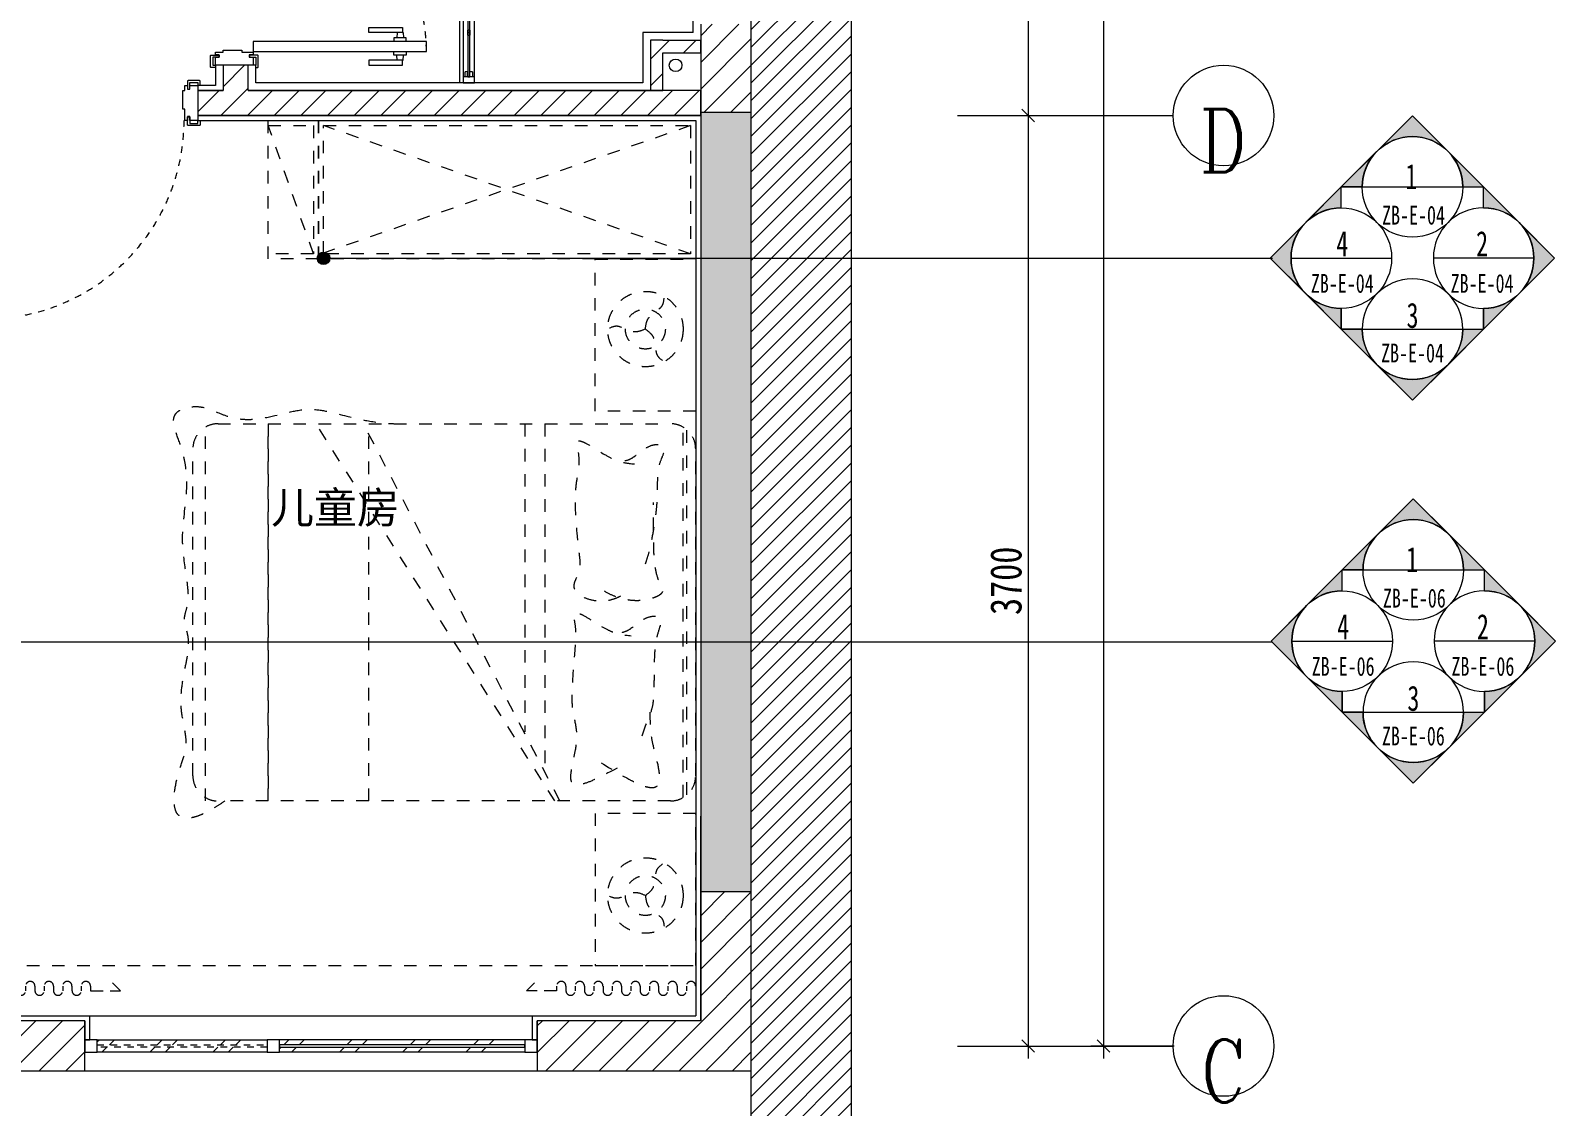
# Model space of a CAD drawing. Header units: millimetres. Extents: x 2160 to 29548, y 1196 to 18324.
# Drawn here: x 23468 to 29534, y 3359 to 7638 of the extents above; entities that cross this region are included whole.
import ezdxf

# ---------------------------------------------------------------- set-up
doc = ezdxf.new("R2010")
doc.units = ezdxf.units.MM
doc.linetypes.add('JZ-I-活动家具', pattern=[100, 50, -50])
doc.linetypes.add('JZ-I-虚线', pattern=[52.92, 26.46, -26.46])
for name, color, linetype, lineweight, true_color in [('A-ANNO-DIMS-1', 7, 'Continuous', 13, 0x008000), ('A-DETL-3', 7, 'Continuous', 18, 0x848400), ('A-DETL-4', 250, 'Continuous', 5, 0x333333), ('A-DETL-GENF-4', 7, 'Continuous', 5, 0x1e1e1e), ('A-DETL-GENF-5', 9, 'Continuous', 5, 0x808080), ('A-DETL-GENF-6', 9, 'JZ-I-活动家具', 5, 0x808080), ('A-DOOR', 30, 'Continuous', 9, 0xff7f00), ('A-DOOR-2', 9, 'JZ-I-虚线', 5, 0x808080), ('A-DOOR-FRAM', 30, 'Continuous', 9, 0xff7f00), ('A-GENM', 7, 'Continuous', 9, 0x848400), ('A-GENM-5', 7, 'Continuous', 9, 0x7f5f3f), ('A-GENM-6', 7, 'Continuous', 5, 0x7f5f3f), ('A-GLAZ', 4, 'Continuous', 18, 0x00ffff), ('A-GLAZ-1', 4, 'JZ-I-虚线', 9, 0x00ffff), ('A-GLAZ-CURT', 7, 'Continuous', 9, 0x00c8c8), ('A-GLAZ-CWMG', 7, 'Continuous', 9, 0x00c8c8), ('A-新建墙体', 7, 'Continuous', 18, 0x848400), ('A-新建墙体-1', 9, 'Continuous', 18, 0x808080), ('A-新建墙体-2', 9, 'Continuous', 5, 0x808080), ('A-新建墙体-3', 7, 'Continuous', 9, 0xff8080), ('G-ANNO-SYMB-1', 7, 'Continuous', 5, 0x008000), ('G-ANNO-SYMB-2', 7, 'Continuous', 5, 0xc0c0c0), ('G-ANNO-TEXT-1', 7, 'Continuous', 5, 0x008000), ('S-GRID-1', 7, 'Continuous', 13, 0xc0c0c0), ('S-GRID-IDEN', 7, 'Continuous', 5, 0xc0c0c0), ('S-GRID-IDEN-1', 7, 'Continuous', 5, 0x008000)]:
    doc.layers.add(name, color=color, linetype=linetype, lineweight=lineweight, true_color=true_color)
doc.layers.add('A-GLAZ-CWMG-1', color=7, linetype='Continuous', lineweight=5)
doc.styles.add('Complex', font='complex_.ttf', dxfattribs={"width": 0.8, "height": 250})
doc.styles.add('华文细黑', font='', dxfattribs={"width": 0.7, "height": 75})
doc.styles.add('华文细黑_1', font='', dxfattribs={"width": 0.7, "height": 100})
doc.styles.add('宋体', font='', dxfattribs={"width": 0.8, "height": 125})
doc.styles.add('宋体_1', font='', dxfattribs={"height": 125})
doc.styles.get('华文细黑').set_extended_font_data('STXihei')
doc.styles.get('华文细黑_1').set_extended_font_data('STXihei')
doc.styles.get('宋体').set_extended_font_data('SimSun')
doc.styles.get('宋体_1').set_extended_font_data('SimSun')
doc.dimstyles.new('轴网尺寸标注', dxfattribs={"dimscale": 304.8, "dimtxt": 157.261586, "dimasz": 0.164042, "dimexe": 0.164042, "dimexo": 0.0625, "dimgap": 0.082021, "dimtad": 1, "dimdec": 0, "dimzin": 0, "dimdsep": 46, "dimtxsty": '宋体', "dimblk1": 'OBLIQUE', "dimblk2": 'OBLIQUE', "dimsah": 1, "dimcen": 0.09, "dimdle": 0.164042, "dimazin": 0, "dimtfac": 1, "dimtdec": 4, "dimtix": 1, "dimtmove": 0, "dimatfit": 3, "dimfxl": 0.984252, "dimfxlon": 1, "dimtvp": 1, "dimtolj": 1, "dimtzin": 0, "dimlwd": 13, "dimlwe": 13, "dimarcsym": 2})
pattern_1 = [(45, (11833.81, 0), (-53.033, 53.033), [])]
pattern_2 = [(45, (0, 0), (-125.7236, 125.7236), []), (45, (0, 190.5), (-125.7236, 125.7236), [])]

# ---------------------------------------------------------------- blocks, each defined once
blk = doc.blocks.new('系统嵌板 - JZ-A-窗-14101744-02平面布置及立面索引')
at = {"layer": 'A-GLAZ-CURT'}
for p, q in [((487.5, 5), (-487.5, 5)), ((-487.5, 5), (-487.5, -5)), ((487.5, -5), (487.5, 5)), ((-487.5, -5), (487.5, -5))]:
    blk.add_line(p, q, dxfattribs=at)
blk = doc.blocks.new('窗嵌板_单扇平开无框铝窗 - 窗嵌板_单扇平开无框铝窗-14118589-02平面布置及立面索引')
at = {"layer": 'A-GLAZ-1'}
for p, q in [((-337.5, -5), (-337.5, 5)), ((-337.5, 5), (337.5, 5)), ((337.5, 5), (337.5, -5)), ((337.5, -5), (-337.5, -5))]:
    blk.add_line(p, q, dxfattribs=at)
blk = doc.blocks.new('矩形竖梃 - 矩形竖梃-14101746-02平面布置及立面索引')
at = {"layer": 'A-GLAZ-CWMG'}
for p, q in [((0, 25), (-50, 25)), ((-50, 25), (-50, 5)), ((0, -25), (0, 25)), ((-50, -5), (-50, -25)), ((-50, -25), (0, -25))]:
    blk.add_line(p, q, dxfattribs=at)
blk = doc.blocks.new('矩形竖梃 - 矩形竖梃-V6-02平面布置及立面索引')
at = {"layer": 'A-GLAZ-CWMG-1'}
h = blk.add_hatch(dxfattribs=at)
h.set_pattern_fill('FP_3', color=256, style=0, pattern_type=2)
h.set_pattern_definition(pattern_2)
h.paths.add_polyline_path([(11900, 3575), (12575, 3575), (12575, 3595), (11900, 3595)], flags=0)
h.paths.add_polyline_path([(12575, 3605), (12575, 3625), (11900, 3625), (11900, 3605)], flags=0)
at = {"layer": 'A-GLAZ-CWMG'}
for p, q in [((11900, 3625), (12575, 3625)), ((12575, 3575), (11900, 3575))]:
    blk.add_line(p, q, dxfattribs=at)
blk = doc.blocks.new('矩形竖梃 - 矩形竖梃-V7-02平面布置及立面索引')
at = {"layer": 'A-GLAZ-CWMG-1'}
h = blk.add_hatch(dxfattribs=at)
h.set_pattern_fill('FP_3', color=256, style=0, pattern_type=2)
h.set_pattern_definition(pattern_2)
h.paths.add_polyline_path([(12719.1, 3575), (13600, 3575), (13600, 3595), (12625, 3595), (12625, 3575)], flags=0)
h.paths.add_polyline_path([(13600, 3605), (13600, 3625), (12625, 3625), (12625, 3605), (12719.1, 3605)], flags=0)
at = {"layer": 'A-GLAZ-CWMG'}
for p, q in [((13600, 3625), (12625, 3625)), ((13600, 3575), (12625, 3575))]:
    blk.add_line(p, q, dxfattribs=at)
blk = doc.blocks.new('矩形竖梃 - 矩形竖梃-14101748-02平面布置及立面索引')
at = {"layer": 'A-GLAZ-CWMG'}
for p, q in [((-50, 25), (0, 25)), ((-50, -25), (-50, 25)), ((0, 25), (0, -25)), ((0, -25), (-50, -25))]:
    blk.add_line(p, q, dxfattribs=at)
blk = doc.blocks.new('矩形竖梃 - 矩形竖梃-V8-02平面布置及立面索引')
at = {"layer": 'A-GLAZ-CWMG'}
for p, q in [((-25, 25), (25, 25)), ((-25, 5), (-25, 25)), ((25, 25), (25, -25)), ((-25, -25), (-25, -5)), ((25, -25), (-25, -25))]:
    blk.add_line(p, q, dxfattribs=at)
blk = doc.blocks.new('I-W-门套 - 标准-14156091-02平面布置及立面索引')
at = {"layer": 'A-DOOR'}
for p, q in [((-430.6, 18), (-428.6, 20)), ((-430.6, 0), (-430.6, 18)), ((-428.6, 20), (-382.6, 20)), ((-421.6, 11), (-421.6, 0)), ((-389.6, 11), (-421.6, 11)), ((-389.6, -15), (-389.6, 11)), ((-382.6, 20), (-380.6, 18)), ((-380.6, 18), (-380.6, -15)), ((-380.6, -15), (-389.6, -15))]:
    blk.add_line(p, q, dxfattribs=at)
blk = doc.blocks.new('I-W-门套 - 标准-14624188-02平面布置及立面索引')
at = {"layer": 'A-DOOR'}
for p, q in [((-430.6, 0), (-430.6, -18)), ((-421.6, -11), (-421.6, 0)), ((-380.6, 15), (-389.6, 15)), ((-389.6, 15), (-389.6, -11)), ((-380.6, -18), (-380.6, 15)), ((-430.6, -18), (-428.6, -20)), ((-428.6, -20), (-382.6, -20)), ((-389.6, -11), (-421.6, -11)), ((-382.6, -20), (-380.6, -18))]:
    blk.add_line(p, q, dxfattribs=at)
blk = doc.blocks.new('I-X-通用门板平面二维详图 - 标准-14156865-02平面布置及立面索引')
at = {"layer": 'A-DOOR'}
for p, q in [((395, 790), (355, 790)), ((355, 790), (355, 1)), ((395, 1), (395, 790)), ((300, 695.4), (320.1, 695.4)), ((300, 560.9), (300, 695.4)), ((320.1, 697.4), (340.1, 698.8)), ((320.1, 695.4), (320.1, 697.4)), ((320.1, 695.4), (320.1, 560.9)), ((320.1, 673.4), (340.1, 672)), ((355, 710), (340.1, 710)), ((340.1, 710), (340.1, 660)), ((395, 710), (409.9, 710)), ((409.9, 710), (409.9, 660)), ((429.9, 697.4), (409.9, 698.8)), ((429.9, 673.4), (409.9, 672)), ((429.9, 695.4), (429.9, 697.4)), ((450, 695.4), (429.9, 695.4)), ((429.9, 695.4), (429.9, 560.9)), ((450, 560.9), (450, 695.4)), ((340.1, 660), (355, 660)), ((409.9, 660), (395, 660)), ((320.1, 560.9), (300, 560.9)), ((429.9, 560.9), (450, 560.9)), ((355, 1), (395, 1))]:
    blk.add_line(p, q, dxfattribs=at)
at = {"layer": 'A-DOOR-2'}
blk.add_arc((395, 0), 790, 90, 180, dxfattribs=at)
blk = doc.blocks.new('I-W-门框 - 标准-14208004-02平面布置及立面索引')
at = {"layer": 'A-DOOR-FRAM'}
for p, q in [((-650, 0), (-617.5, 0)), ((-617.5, 0), (-617.5, -15)), ((-608, 0), (-598, 0)), ((-608, -15), (-608, 0)), ((-598, 0), (-598, -20)), ((198, 0), (208, 0)), ((198, -20), (198, 0)), ((208, 0), (208, -15)), ((217.5, 0), (250, 0)), ((217.5, -15), (217.5, 0)), ((-617.5, -15), (-608, -15)), ((-598, -20), (-590, -20)), ((-590, -20), (-590, -95)), ((190, -20), (198, -20)), ((190, -95), (190, -20)), ((208, -15), (217.5, -15)), ((-598, -95), (-598, -140)), ((-590, -95), (-598, -95)), ((198, -95), (190, -95)), ((198, -140), (198, -95)), ((-617.5, -140), (-650, -140)), ((-617.5, -124), (-617.5, -140)), ((-608, -124), (-617.5, -124)), ((-608, -140), (-608, -124)), ((-598, -140), (-608, -140)), ((208, -140), (198, -140)), ((208, -124), (208, -140)), ((217.5, -124), (208, -124)), ((217.5, -140), (217.5, -124)), ((250, -140), (217.5, -140))]:
    blk.add_line(p, q, dxfattribs=at)
blk = doc.blocks.new('I-W-门套 - 标准-14624187-02平面布置及立面索引')
at = {"layer": 'A-DOOR'}
for p, q in [((-430.6, 18), (-428.6, 20)), ((-430.6, 0), (-430.6, 18)), ((-428.6, 20), (-382.6, 20)), ((-421.6, 11), (-421.6, 0)), ((-389.6, 11), (-421.6, 11)), ((-389.6, -15), (-389.6, 11)), ((-382.6, 20), (-380.6, 18)), ((-380.6, 18), (-380.6, -15)), ((-380.6, -15), (-389.6, -15))]:
    blk.add_line(p, q, dxfattribs=at)
blk = doc.blocks.new('I-W-门套 - 标准-V12-02平面布置及立面索引')
at = {"layer": 'A-DOOR'}
for p, q in [((-380.6, 15), (-389.6, 15)), ((-389.6, 15), (-389.6, -11)), ((-380.6, -18), (-380.6, 15)), ((-430.6, -10), (-430.6, -18)), ((-430.6, -18), (-428.6, -20)), ((-428.6, -20), (-382.6, -20)), ((-421.6, -11), (-421.6, -10)), ((-389.6, -11), (-421.6, -11)), ((-382.6, -20), (-380.6, -18))]:
    blk.add_line(p, q, dxfattribs=at)
blk = doc.blocks.new('I-X-通用门板平面二维详图 - 标准-14157035-02平面布置及立面索引')
at = {"layer": 'A-DOOR'}
for p, q in [((345, 690), (305, 690)), ((305, 690), (305, 1)), ((345, 1), (345, 690)), ((305, 610), (290.1, 610)), ((290.1, 610), (290.1, 560)), ((345, 610), (359.9, 610)), ((359.9, 610), (359.9, 560)), ((250, 595.4), (270.1, 595.4)), ((250, 460.9), (250, 595.4)), ((270.1, 597.4), (290.1, 598.8)), ((270.1, 595.4), (270.1, 597.4)), ((270.1, 595.4), (270.1, 460.9)), ((270.1, 573.4), (290.1, 572)), ((290.1, 560), (305, 560)), ((359.9, 560), (345, 560)), ((379.9, 597.4), (359.9, 598.8)), ((379.9, 573.4), (359.9, 572)), ((379.9, 595.4), (379.9, 597.4)), ((400, 595.4), (379.9, 595.4)), ((379.9, 595.4), (379.9, 460.9)), ((400, 460.9), (400, 595.4)), ((270.1, 460.9), (250, 460.9)), ((379.9, 460.9), (400, 460.9)), ((305, 1), (345, 1))]:
    blk.add_line(p, q, dxfattribs=at)
at = {"layer": 'A-DOOR-2'}
blk.add_arc((345, 0), 690, 90, 180, dxfattribs=at)
blk = doc.blocks.new('I-W-门框 - 标准-14208058-02平面布置及立面索引')
at = {"layer": 'A-DOOR-FRAM'}
for p, q in [((-650, 0), (-617.5, 0)), ((-617.5, 0), (-617.5, -15)), ((-608, 0), (-598, 0)), ((-608, -15), (-608, 0)), ((-598, 0), (-598, -30)), ((98, 0), (108, 0)), ((98, -30), (98, 0)), ((108, 0), (108, -15)), ((117.5, 0), (150, 0)), ((117.5, -15), (117.5, 0)), ((-617.5, -15), (-608, -15)), ((-598, -30), (-590, -30)), ((-590, -30), (-590, -105)), ((90, -30), (98, -30)), ((90, -105), (90, -30)), ((108, -15), (117.5, -15)), ((-598, -105), (-598, -150)), ((-590, -105), (-598, -105)), ((98, -105), (90, -105)), ((98, -150), (98, -105)), ((-617.5, -150), (-650, -150)), ((-617.5, -134), (-617.5, -150)), ((-608, -134), (-617.5, -134)), ((-608, -150), (-608, -134)), ((-598, -150), (-608, -150)), ((108, -150), (98, -150)), ((108, -134), (108, -150)), ((117.5, -134), (108, -134)), ((117.5, -150), (117.5, -134)), ((150, -150), (117.5, -150))]:
    blk.add_line(p, q, dxfattribs=at)
blk = doc.blocks.new('JZ-I-淋浴屏_一字型平开转轴 - 标准-14702467-02平面布置及立面索引')
at = {"layer": 'A-GENM'}
for p, q in [((-746.4, 22.5), (-770, 22.5)), ((-770, 22.5), (-770, -22.5)), ((-746.4, -22.5), (-746.4, 22.5)), ((162.5, 22.5), (-746.4, 22.5)), ((-746.4, 15), (-731.4, 15)), ((-570, 3.5), (-746.4, 3.5)), ((-746.4, 3.5), (-746.4, -4.5)), ((-741.9, 3.5), (-741.9, 4.5)), ((-741.9, 4.5), (-731.4, 4.5)), ((-731.4, 15), (-726.4, 15)), ((-726.4, 4.5), (-731.4, 4.5)), ((-726.4, 4.5), (-726.4, 15)), ((-560, 4.5), (-580, 4.5)), ((-580, 4.5), (-580, -5.5)), ((247, 3.5), (-570, 3.5)), ((-570, 3.5), (-570, -4.5)), ((-570, -4.5), (-570, 3.5)), ((-560, -5.5), (-560, 4.5)), ((-457.5, 4.5), (-502.5, 4.5)), ((-502.5, 4.5), (-502.5, 3.5)), ((-457.5, 3.5), (-457.5, 4.5)), ((177.5, 33.5), (162.5, 33.5)), ((162.5, 33.5), (162.5, 3.5)), ((177.5, 33.5), (177.5, 3.5)), ((746.4, 22.5), (177.5, 22.5)), ((257, 4.5), (237, 4.5)), ((237, 4.5), (237, -5.5)), ((247, -4.5), (247, 3.5)), ((746.4, 3.5), (247, 3.5)), ((247, 3.5), (247, -4.5)), ((257, -5.5), (257, 4.5)), ((726.4, 15), (726.4, 4.5)), ((726.4, 15), (731.4, 15)), ((731.4, 4.5), (726.4, 4.5)), ((731.4, 15), (746.4, 15)), ((731.4, 4.5), (741.9, 4.5)), ((741.9, 4.5), (741.9, 3.5)), ((746.4, 22.5), (746.4, -22.5)), ((770, 22.5), (746.4, 22.5)), ((746.4, -4.5), (746.4, 3.5)), ((770, -22.5), (770, 22.5)), ((-770, -22.5), (-746.4, -22.5)), ((-746.4, -4.5), (-570, -4.5)), ((-731.4, -15), (-746.4, -15)), ((-746.4, -22.5), (162.5, -22.5)), ((-726.4, -15), (-731.4, -15)), ((-726.4, -15), (-726.4, -4.5)), ((-580, -5.5), (-560, -5.5)), ((-570, -4.5), (247, -4.5)), ((-502.5, -4.5), (-502.5, -5.5)), ((-502.5, -5.5), (-457.5, -5.5)), ((-457.5, -5.5), (-457.5, -4.5)), ((162.5, -34.5), (162.5, -4.5)), ((162.5, -34.5), (177.5, -34.5)), ((177.5, -34.5), (177.5, -4.5)), ((177.5, -22.5), (746.4, -22.5)), ((237, -5.5), (257, -5.5)), ((247, -4.5), (746.4, -4.5)), ((726.4, -4.5), (726.4, -15)), ((731.4, -15), (726.4, -15)), ((746.4, -15), (731.4, -15)), ((746.4, -22.5), (770, -22.5))]:
    blk.add_line(p, q, dxfattribs=at)
blk = doc.blocks.new('JZ-I-挡水石 - 标准-14535727-02平面布置及立面索引')
at = {"layer": 'A-GENM-6'}
blk.add_line((1540, 60), (0, 60), dxfattribs=at)
blk = doc.blocks.new('JZ-I-柜体2D - JZ-I-柜体550x1500-14192553-02平面布置及立面索引')
at = {"layer": 'A-DETL-GENF-6'}
for p, q in [((0, 0), (0, 1500)), ((0, 1500), (550, 1500)), ((20, 1480), (530, 1480)), ((20, 20), (20, 1480)), ((20, 1480), (530, 10.1)), ((530, 1480), (20, 20)), ((530, 1480), (530, 20)), ((550, 1500), (550, 0)), ((550, 0), (0, 0)), ((530, 20), (20, 20))]:
    blk.add_line(p, q, dxfattribs=at)
blk = doc.blocks.new('JZ-I-开放柜2D - JZ-I-开放柜2D-14189797-02平面布置及立面索引')
at = {"layer": 'A-DETL-GENF-6'}
for p, q in [((0, 0), (0, 550)), ((0, 550), (200, 550)), ((200, 550), (200, 0)), ((20, 530), (200, 530)), ((20, 20), (20, 530)), ((20, 530), (200, 20)), ((200, 0), (0, 0)), ((200, 20), (20, 20))]:
    blk.add_line(p, q, dxfattribs=at)
blk = doc.blocks.new('JZ-I-1500床2D - JZ-I-1500床2D-14192078-02平面布置及立面索引')
at = {"layer": 'A-DETL-GENF-6'}
for p, q in [((0, 1404.5), (0, 799.5)), ((400, 1404.5), (0, 1404.5)), ((400, 799.5), (400, 1404.5)), ((0, 799.5), (400, 799.5)), ((49.6, 736.4), (49.6, -736.4)), ((100, 750), (1900, 750)), ((540, 750), (1321.6, -750)), ((560, 750), (1510.2, -750)), ((1300, 750), (1300, -750)), ((1700, 750), (1700, -750)), ((1700, -750), (1700, 750)), ((1950, 750), (1950, -750)), ((34.6, 725.7), (34.6, -725.7)), ((0, 650), (0, -650)), ((600, -750), (600, 632.1)), ((2000, 650), (2000, -650)), ((680, -750), (680, 474.9)), ((1900, -750), (100, -750)), ((0, -800.1), (400, -800.1)), ((0, -1405.1), (0, -800.1)), ((400, -800.1), (400, -1405.1)), ((400, -1405.1), (0, -1405.1))]:
    blk.add_line(p, q, dxfattribs=at)
for centre, radius in [((200, 1126), 150), ((200, 1126), 79.4), ((200, -1126.6), 150), ((200, -1126.6), 79.4)]:
    blk.add_circle(centre, radius, dxfattribs=at)
for centre, start, end in [((100, 650), 90, 180), ((1900, 650), 360, 90), ((100, -650), 180, 270), ((1900, -650), 270, 360)]:
    blk.add_arc(centre, 100, start, end, dxfattribs=at)
for points, knots in [([(200, 1126), (198.3, 1139.7), (194.8, 1168), (162.5, 1194), (128.2, 1216.7), (126.1, 1242.7), (125, 1255.9)], [0, 0, 0, 0, 39.705882, 82.444736, 118.936641, 156.461162, 156.461162, 156.461162, 156.461162]), ([(200, 1126), (189, 1117.7), (166.2, 1100.5), (159.9, 1059.6), (157.4, 1018.5), (135.9, 1003.6), (125, 996.1)], [0, 0, 0, 0, 39.705882, 82.444736, 118.936641, 156.461162, 156.461162, 156.461162, 156.461162]), ([(200, 1126), (212.7, 1120.7), (239, 1109.5), (277.6, 1124.5), (314.4, 1142.8), (338, 1131.7), (350, 1126)], [0, 0, 0, 0, 39.705882, 82.444736, 118.936641, 156.461162, 156.461162, 156.461162, 156.461162]), ([(1873, 750), (1971.4, 820.1), (2089, 849), (2067.2, 639.1), (2008.2, 531.5), (2073.3, 340.8), (1991, 121.6), (2049.7, 27.5), (1999.5, -50.2), (2073.3, -333.7), (1983, -551.2), (2108.7, -798), (1966.1, -829.4), (1764.2, -716.6), (1598.9, -841.2), (1374.2, -773.8), (1267.6, -753.2), (1192.8, -750)], [0, 0, 0, 0, 140.356688, 240.855445, 374.272085, 514.628774, 800.960617, 1037.309606, 1234.977718, 1501.883052, 1872.056655, 1990.732643, 2052.345442, 2125.407537, 2467.000811, 2608.004871, 2786.638856, 2786.638856, 2786.638856, 2786.638856]), ([(376.4, 598), (269.6, 663.7), (111.7, 760.9), (155.9, 578.7), (179.2, 491.2), (180.3, 434.2), (181, 396.4)], [0, 0, 0, 0, 257.192142, 380.388355, 440.188761, 557.045341, 557.045341, 557.045341, 557.045341]), ([(312.5, 619), (392.1, 661.8), (546.3, 744.8), (460.6, 530.1), (480.2, 430.4), (497.9, 352.5), (475.6, 121), (474.8, 58.7), (499.2, -34.8), (355.2, 83.4), (285, 90.2), (256.1, 93)], [0, 0, 0, 0, 197.98522, 383.798459, 461.536852, 537.063609, 629.138715, 719.341985, 744.183766, 895.041347, 1000.692483, 1000.692483, 1000.692483, 1000.692483]), ([(213, 490.4), (205.8, 469.5), (192.1, 430.1), (153, 346.1), (177.8, 118.8), (122.8, 21.1), (209.9, 9.1), (255.8, 84.3), (321.9, 84.5), (343.4, 84.6)], [0, 0, 0, 0, 70.314327, 132.712823, 281.06886, 345.030234, 373.143701, 508.899423, 574.349148, 574.349148, 574.349148, 574.349148]), ([(363.4, -85.2), (256.6, -19.5), (98.7, -72.2), (142.9, -104.5), (166.2, -192), (167.3, -249), (168.1, -436.7)], [0, 0, 0, 0, 257.192142, 380.388355, 440.188761, 557.045341, 557.045341, 557.045341, 557.045341]), ([(299.5, -64.2), (379.1, -21.4), (533.3, -88.3), (447.6, -153.1), (467.2, -252.7), (484.9, -480.6), (462.6, -562.1), (461.8, -624.5), (486.2, -718), (342.2, -599.7), (272, -592.9), (243.1, -590.1)], [0, 0, 0, 0, 197.98522, 383.798459, 461.536852, 537.063609, 629.138715, 719.341985, 744.183766, 895.041347, 1000.692483, 1000.692483, 1000.692483, 1000.692483]), ([(200, -192.8), (192.8, -213.7), (179.1, -253.1), (140, -487.1), (164.8, -564.3), (109.8, -662.1), (196.9, -674.1), (242.8, -598.8), (308.9, -598.7), (330.4, -598.6)], [0, 0, 0, 0, 70.314327, 132.712823, 281.06886, 345.030234, 373.143701, 508.899423, 574.349148, 574.349148, 574.349148, 574.349148]), ([(200, -1126.6), (189, -1118.3), (166.2, -1101), (159.9, -1060.2), (157.4, -1019.1), (135.9, -1004.2), (125, -996.7)], [0, 0, 0, 0, 39.705882, 82.444736, 118.936641, 156.461162, 156.461162, 156.461162, 156.461162]), ([(200, -1126.6), (198.3, -1140.2), (194.8, -1168.6), (162.5, -1194.5), (128.2, -1217.3), (126.1, -1243.3), (125, -1256.5)], [0, 0, 0, 0, 39.705882, 82.444736, 118.936641, 156.461162, 156.461162, 156.461162, 156.461162]), ([(200, -1126.6), (212.7, -1121.2), (239, -1110.1), (277.6, -1125.1), (314.4, -1143.4), (338, -1132.3), (350, -1126.6)], [0, 0, 0, 0, 39.705882, 82.444736, 118.936641, 156.461162, 156.461162, 156.461162, 156.461162])]:
    blk.add_open_spline(points, degree=3, knots=knots, dxfattribs=at)
blk = doc.blocks.new('JZ-I-窗帘2D - JZ-I-窗帘2D-14254788-02平面布置及立面索引')
at = {"layer": 'A-DETL-GENF-6'}
for p, q in [((-1480, 100), (1480, 100)), ((-1480, 18.4), (-1480, 0)), ((-1443.1, 18.4), (-1443.1, 0)), ((-1406.3, 18.4), (-1406.3, 0)), ((-1369.4, 18.4), (-1369.4, 0)), ((-1332.5, 18.4), (-1332.5, 0)), ((-1295.7, 18.4), (-1295.7, 0)), ((-1258.8, 18.4), (-1258.8, 0)), ((-1222, 18.4), (-1222, 0)), ((-1185.1, 18.4), (-1185.1, 0)), ((-1148.2, 18.4), (-1148.2, 0)), ((-1111.4, 18.4), (-1111.4, 0)), ((-1074.5, 18.4), (-1074.5, 0)), ((-1037.6, 18.4), (-1037.6, 0)), ((-1000.8, 18.4), (-1000.8, 0)), ((-963.9, 18.4), (-963.9, 0)), ((-927, 18.4), (-927, 0)), ((-927, 0), (-848.9, 0)), ((-848.9, 0), (-807.4, 0)), ((-807.4, 0), (-839.2, 31.8)), ((807.4, 0), (839.2, 31.8)), ((927, 18.4), (927, 0)), ((963.9, 18.4), (963.9, 0)), ((1000.8, 18.4), (1000.8, 0)), ((1037.6, 18.4), (1037.6, 0)), ((1074.5, 18.4), (1074.5, 0)), ((1111.4, 18.4), (1111.4, 0)), ((1148.2, 18.4), (1148.2, 0)), ((1185.1, 18.4), (1185.1, 0)), ((1222, 18.4), (1222, 0)), ((1258.8, 18.4), (1258.8, 0)), ((1295.7, 18.4), (1295.7, 0)), ((1332.5, 18.4), (1332.5, 0)), ((1369.4, 18.4), (1369.4, 0)), ((1406.3, 18.4), (1406.3, 0)), ((1443.1, 18.4), (1443.1, 0)), ((1480, 18.4), (1480, 0)), ((848.9, 0), (807.4, 0)), ((927, 0), (848.9, 0))]:
    blk.add_line(p, q, dxfattribs=at)
for centre, start, end in [((-1461.6, 18.4), 0, 180), ((-1387.8, 18.4), 0, 180), ((-1314.1, 18.4), 0, 180), ((-1240.4, 18.4), 0, 180), ((-1166.7, 18.4), 360, 180), ((-1092.9, 18.4), 360, 180), ((-1019.2, 18.4), 0, 180), ((-945.5, 18.4), 0, 180), ((945.5, 18.4), 0, 180), ((1019.2, 18.4), 0, 180), ((1092.9, 18.4), 0, 180), ((1166.7, 18.4), 0, 180), ((1240.4, 18.4), 0, 180), ((1314.1, 18.4), 0, 180), ((1387.8, 18.4), 0, 180), ((1461.6, 18.4), 0, 180), ((-1424.7, 0), 180, 0), ((-1351, 0), 180, 0), ((-1277.2, 0), 180, 0), ((-1203.5, 0), 180, 0), ((-1129.8, 0), 180, 0), ((-1056.1, 0), 180, 0), ((-982.3, 0), 180, 0), ((982.3, 0), 180, 360), ((1056.1, 0), 180, 0), ((1129.8, 0), 180, 0), ((1203.5, 0), 180, 0), ((1277.2, 0), 180, 360), ((1351, 0), 180, 360), ((1424.7, 0), 180, 360)]:
    blk.add_arc(centre, 18.4, start, end, dxfattribs=at)
blk = doc.blocks.new('轴网 - LH-A-单圈轴号-6094658-02平面布置及立面索引')
at = {"layer": 'S-GRID-IDEN'}
blk.add_circle((0, 0), 4, dxfattribs=at)
blk = doc.blocks.new('_Oblique')
at = {"color": 0, "linetype": 'ByBlock', "lineweight": -2}
blk.add_line((-0.5, -0.5), (0.5, 0.5), dxfattribs=at)
blk = doc.blocks.new('DIMBLOCK15-02平面布置及立面索引')
at = {"layer": 'A-ANNO-DIMS-1', "color": 0, "lineweight": 13, "transparency": 16777216}
for p, q in [((27436, 9050), (27436, 7250)), ((27155.1, 9000), (27486, 9000)), ((27155.1, 7300), (27486, 7300))]:
    blk.add_line(p, q, dxfattribs=at)
at = {"layer": 'Defpoints', "color": 0, "transparency": 16777216}
for p in [(27136, 9000), (27136, 7300), (27436, 7300)]:
    blk.add_point(p, dxfattribs=at)
at = {"layer": 'A-ANNO-DIMS-1', "color": 0, "lineweight": 13, "transparency": 16777216, "xscale": 50, "yscale": 50, "zscale": 50}
for p, rotation in [((27436, 9000), 90), ((27436, 7300), 270)]:
    blk.add_blockref('_Oblique', p, dxfattribs=dict(at, rotation=rotation))
at = {"layer": 'A-ANNO-DIMS-1', "color": 0, "transparency": 16777216, "insert": (27348.5, 8150), "char_height": 125, "attachment_point": 5, "rotation": 90, "style": '宋体'}
blk.add_mtext('\\A1;1700', dxfattribs=at)
blk = doc.blocks.new('DIMBLOCK16-02平面布置及立面索引')
at = {"layer": 'A-ANNO-DIMS-1', "color": 0, "lineweight": 13, "transparency": 16777216}
for p, q in [((27436, 7350), (27436, 3550)), ((27155.1, 7300), (27486, 7300)), ((27155.1, 3600), (27486, 3600))]:
    blk.add_line(p, q, dxfattribs=at)
at = {"layer": 'Defpoints', "color": 0, "transparency": 16777216}
for p in [(27136, 7300), (27136, 3600), (27436, 3600)]:
    blk.add_point(p, dxfattribs=at)
at = {"layer": 'A-ANNO-DIMS-1', "color": 0, "lineweight": 13, "transparency": 16777216, "xscale": 50, "yscale": 50, "zscale": 50}
for p, rotation in [((27436, 7300), 90), ((27436, 3600), 270)]:
    blk.add_blockref('_Oblique', p, dxfattribs=dict(at, rotation=rotation))
at = {"layer": 'A-ANNO-DIMS-1', "color": 0, "transparency": 16777216, "insert": (27348.5, 5450), "char_height": 125, "attachment_point": 5, "rotation": 90, "style": '宋体'}
blk.add_mtext('\\A1;3700', dxfattribs=at)
blk = doc.blocks.new('DIMBLOCK17-02平面布置及立面索引')
at = {"layer": 'A-ANNO-DIMS-1', "color": 0, "lineweight": 13, "transparency": 16777216}
for p, q in [((27736, 14150), (27736, 3550)), ((28017, 14100), (27686, 14100)), ((28017, 3600), (27686, 3600))]:
    blk.add_line(p, q, dxfattribs=at)
at = {"layer": 'Defpoints', "color": 0, "transparency": 16777216}
for p in [(28036, 14100), (27736, 3600), (28036, 3600)]:
    blk.add_point(p, dxfattribs=at)
at = {"layer": 'A-ANNO-DIMS-1', "color": 0, "lineweight": 13, "transparency": 16777216, "xscale": 50, "yscale": 50, "zscale": 50}
for p, rotation in [((27736, 14100), 90), ((27736, 3600), 270)]:
    blk.add_blockref('_Oblique', p, dxfattribs=dict(at, rotation=rotation))
at = {"layer": 'A-ANNO-DIMS-1', "color": 0, "transparency": 16777216, "insert": (27648.5, 8850), "char_height": 125, "attachment_point": 5, "rotation": 90, "style": '宋体'}
blk.add_mtext('\\A1;10500', dxfattribs=at)
blk = doc.blocks.new('立面 - 立面标记符号8mm 上-319156-02平面布置及立面索引')
at = {"layer": 'G-ANNO-SYMB-2'}
h = blk.add_hatch(color=256, dxfattribs=at)
edge = h.paths.add_edge_path(flags=0)
edge.add_line((-2.83, 8.49), (0, 11.31))
edge.add_line((0, 11.31), (2.83, 8.49))
edge.add_arc((0, 5.66), 4, 45, 135)
h = blk.add_hatch(color=256, dxfattribs=at)
edge = h.paths.add_edge_path(flags=0)
edge.add_line((5.66, 5.66), (4, 5.66))
edge.add_arc((0, 5.66), 4, 0, 45)
edge.add_line((2.83, 8.49), (5.66, 5.66))
edge = h.paths.add_edge_path(flags=0)
edge.add_line((-5.66, 5.66), (-2.83, 8.49))
edge.add_arc((0, 5.66), 4, 135, 180)
edge.add_line((-4, 5.66), (-5.66, 5.66))
at = {"layer": 'G-ANNO-SYMB-1'}
for p, q in [((0, 11.31), (-5.66, 5.66)), ((0, 11.31), (-2.83, 8.49)), ((0, 11.31), (5.66, 5.66)), ((2.83, 8.49), (0, 11.31)), ((-2.83, 8.49), (-5.66, 5.66)), ((5.66, 5.66), (2.83, 8.49)), ((-4, 5.66), (-5.66, 5.66)), ((-5.66, 5.66), (-4, 5.66)), ((-4, 5.66), (4, 5.66)), ((4, 5.66), (5.66, 5.66)), ((4, 5.66), (5.66, 5.66))]:
    blk.add_line(p, q, dxfattribs=at)
blk.add_circle((0, 5.66), 4, dxfattribs=at)
for start, end in [(45, 135), (135, 180), (0, 45)]:
    blk.add_arc((0, 5.66), 4, start, end, dxfattribs=at)
blk = doc.blocks.new('立面 - 立面标记符号 右 -319154-02平面布置及立面索引')
at = {"layer": 'G-ANNO-SYMB-2'}
h = blk.add_hatch(color=256, dxfattribs=at)
edge = h.paths.add_edge_path(flags=0)
edge.add_line((-2.83, 8.49), (0, 11.31))
edge.add_line((0, 11.31), (2.83, 8.49))
edge.add_arc((0, 5.66), 4, 45, 135)
h = blk.add_hatch(color=256, dxfattribs=at)
edge = h.paths.add_edge_path(flags=0)
edge.add_line((5.66, 5.66), (4, 5.66))
edge.add_arc((0, 5.66), 4, 0, 45)
edge.add_line((2.83, 8.49), (5.66, 5.66))
edge = h.paths.add_edge_path(flags=0)
edge.add_line((-5.66, 5.66), (-2.83, 8.49))
edge.add_arc((0, 5.66), 4, 135, 180)
edge.add_line((-4, 5.66), (-5.66, 5.66))
at = {"layer": 'G-ANNO-SYMB-1'}
for p, q in [((0, 11.31), (-5.66, 5.66)), ((0, 11.31), (-2.83, 8.49)), ((0, 11.31), (5.66, 5.66)), ((2.83, 8.49), (0, 11.31)), ((0, 9.66), (0, 1.66)), ((-2.83, 8.49), (-5.66, 5.66)), ((5.66, 5.66), (2.83, 8.49)), ((-4, 5.66), (-5.66, 5.66)), ((-5.66, 5.66), (-4, 5.66)), ((4, 5.66), (5.66, 5.66)), ((4, 5.66), (5.66, 5.66))]:
    blk.add_line(p, q, dxfattribs=at)
blk.add_circle((0, 5.66), 4, dxfattribs=at)
for start, end in [(45, 135), (135, 180), (0, 45)]:
    blk.add_arc((0, 5.66), 4, start, end, dxfattribs=at)
blk = doc.blocks.new('立面 - 立面标记符号-319155-02平面布置及立面索引')
at = {"layer": 'G-ANNO-SYMB-2'}
h = blk.add_hatch(color=256, dxfattribs=at)
edge = h.paths.add_edge_path(flags=0)
edge.add_line((-2.83, 8.49), (0, 11.31))
edge.add_line((0, 11.31), (2.83, 8.49))
edge.add_arc((0, 5.66), 4, 45, 135)
h = blk.add_hatch(color=256, dxfattribs=at)
edge = h.paths.add_edge_path(flags=0)
edge.add_line((5.66, 5.66), (4, 5.66))
edge.add_arc((0, 5.66), 4, 0, 45)
edge.add_line((2.83, 8.49), (5.66, 5.66))
edge = h.paths.add_edge_path(flags=0)
edge.add_line((-5.66, 5.66), (-2.83, 8.49))
edge.add_arc((0, 5.66), 4, 135, 180)
edge.add_line((-4, 5.66), (-5.66, 5.66))
at = {"layer": 'G-ANNO-SYMB-1'}
for p, q in [((0, 11.31), (-5.66, 5.66)), ((0, 11.31), (-2.83, 8.49)), ((0, 11.31), (5.66, 5.66)), ((2.83, 8.49), (0, 11.31)), ((-2.83, 8.49), (-5.66, 5.66)), ((5.66, 5.66), (2.83, 8.49)), ((-4, 5.66), (-5.66, 5.66)), ((-5.66, 5.66), (-4, 5.66)), ((-4, 5.66), (4, 5.66)), ((4, 5.66), (5.66, 5.66)), ((4, 5.66), (5.66, 5.66))]:
    blk.add_line(p, q, dxfattribs=at)
blk.add_circle((0, 5.66), 4, dxfattribs=at)
for start, end in [(45, 135), (135, 180), (0, 45)]:
    blk.add_arc((0, 5.66), 4, start, end, dxfattribs=at)

msp = doc.modelspace()

# ---------------------------------------------------------------- hatches: boundary and pattern name
at = {"layer": 'A-DETL-GENF-4'}
h = msp.add_hatch(dxfattribs=at)
h.set_pattern_fill('FP_6', color=256, style=0, pattern_type=2)
h.set_pattern_definition([(45, (11833.807, 0), (-35.35534, 35.35534), [])])
h.paths.add_polyline_path([(23462.2, 2900), (26733.8, 2900), (26733.8, 16700), (9283.8, 16700), (9283.8, 2900), (22371.4, 2900)], flags=0)
h.paths.add_polyline_path([(26333.8, 3300), (13733.8, 3300), (13733.8, 7200), (13483.8, 7200), (13483.8, 6440), (13380.1, 6446.3), (13278, 6465), (13178.8, 6495.9), (13084.1, 6538.5), (12995.3, 6592.2), (12913.5, 6656.3), (12840.1, 6729.7), (12776, 6811.5), (12722.3, 6900.3), (12679.7, 6995), (12648.8, 7094.2), (12630.1, 7196.3), (12623.8, 7300), (12618.6, 7241), (12603.3, 7183.7), (12578.3, 7130), (12544.3, 7081.5), (12502.4, 7039.5), (12453.8, 7005.6), (12400.1, 6980.5), (12342.8, 6965.2), (12283.8, 6960), (12283.8, 7200), (10633.8, 7200), (10633.8, 16300), (19133.6, 16300), (19245.6, 16293.7), (19356.2, 16274.9), (19463.9, 16243.9), (19567.5, 16201), (19665.7, 16146.7), (19757.1, 16081.8), (19840.8, 16007.1), (19917.3, 15920.9), (19980.4, 15832), (20034.6, 15733.9), (20077.5, 15630.3), (20108.6, 15522.5), (20127.4, 15412), (20133.6, 15300), (20133.6, 14200), (26333.8, 14200), (26333.8, 4624.6)], flags=0)
at = {"layer": 'A-新建墙体-1'}
for points in [[(26333.8, 4514), (26333.8, 7314), (26133.8, 7314), (26133.8, 4514)], [(26133.8, 4214), (26333.8, 4214), (26333.8, 4514), (26133.8, 4514)]]:
    msp.add_hatch(color=256, dxfattribs=at).paths.add_polyline_path(points, flags=0)
at = {"layer": 'A-新建墙体-2'}
h = msp.add_hatch(dxfattribs=at)
h.set_pattern_fill('FP_1', color=256, style=0, pattern_type=2)
h.set_pattern_definition(pattern_1)
h.paths.add_polyline_path([(26333.8, 7314), (26333.8, 7664), (26133.8, 7664), (26133.8, 7314)], flags=0)
h.paths.add_polyline_path([(26133.8, 8464), (26333.8, 8464), (26333.8, 11654), (26133.8, 11654), (26133.8, 9000)], flags=0)
h = msp.add_hatch(dxfattribs=at)
h.set_pattern_fill('FP_1', color=256, style=0, pattern_type=2)
h.set_pattern_definition(pattern_1)
h.paths.add_polyline_path([(24333.8, 7400), (24333.8, 7500), (24233.8, 7500), (24233.8, 7400), (24280.2, 7400)], flags=0)
h.paths.add_polyline_path([(24233.8, 8300), (24333.8, 8300), (24333.8, 9000), (24233.8, 9000), (24233.8, 8506)], flags=0)
h = msp.add_hatch(dxfattribs=at)
h.set_pattern_fill('FP_1', color=256, style=0, pattern_type=2)
h.set_pattern_definition(pattern_1)
h.paths.add_polyline_path([(25983.8, 7400), (25983.8, 7600), (25933.8, 7600), (25933.8, 7400)], flags=0)
h = msp.add_hatch(dxfattribs=at)
h.set_pattern_fill('FP_1', color=256, style=0, pattern_type=2)
h.set_pattern_definition(pattern_1)
h.paths.add_polyline_path([(26133.8, 7550), (26133.8, 7600), (25983.8, 7600), (25983.8, 7550)], flags=0)
h = msp.add_hatch(dxfattribs=at)
h.set_pattern_fill('FP_1', color=256, style=0, pattern_type=2)
h.set_pattern_definition(pattern_1)
h.paths.add_polyline_path([(26133.8, 7300), (26133.8, 7400), (24133.8, 7400), (24133.8, 7300), (25643.6, 7300)], flags=0)
h.paths.add_polyline_path([(23233.8, 7300), (23233.8, 7400), (21133.8, 7400), (21133.8, 7300), (23133.8, 7300)], flags=0)
h.paths.add_polyline_path([(20233.8, 7300), (20233.8, 7400), (20133.8, 7400), (20133.8, 7300), (20190, 7300)], flags=0)
h = msp.add_hatch(dxfattribs=at)
h.set_pattern_fill('FP_1', color=256, style=0, pattern_type=2)
h.set_pattern_definition(pattern_1)
h.paths.add_polyline_path([(26333.8, 3700), (26333.8, 4214), (26133.9, 4214), (26133.9, 3700)], flags=0)
h = msp.add_hatch(dxfattribs=at)
h.set_pattern_fill('FP_1', color=256, style=0, pattern_type=2)
h.set_pattern_definition(pattern_1)
h.paths.add_polyline_path([(20133.8, 3500), (20333.9, 3500), (20333.9, 3700), (20133.8, 3700)], flags=0)
h.paths.add_polyline_path([(22133.9, 3500), (23683.8, 3500), (23683.8, 3700), (22133.9, 3700)], flags=0)
h.paths.add_polyline_path([(25643.6, 3500), (26333.8, 3500.1), (26333.8, 3700), (25483.8, 3700), (25483.8, 3500)], flags=0)
at = {"layer": 'G-ANNO-TEXT-1'}
h = msp.add_hatch(color=256, dxfattribs=at)
edge = h.paths.add_edge_path(flags=0)
edge.add_arc((24633.6, 6732.5), 25, 0, 360)

# ---------------------------------------------------------------- linework, layer by layer
at = {"layer": 'A-DETL-3'}
for p, q in [((26733.8, 2900), (26733.8, 16700)), ((26333.8, 14200), (26333.8, 3300))]:
    msp.add_line(p, q, dxfattribs=at)
at = {"layer": 'A-DETL-4'}
msp.add_circle((26033.8, 7500), 25, dxfattribs=at)
at = {"layer": 'A-新建墙体'}
for p, q in [((26133.8, 7664), (26133.8, 4514)), ((25983.8, 7600), (25933.8, 7600)), ((25933.8, 7600), (25933.8, 7400)), ((26133.8, 7550), (26133.8, 7600)), ((25983.8, 7400), (25983.8, 7550)), ((25983.8, 7550), (26133.8, 7550)), ((24233.8, 7500), (24233.8, 7400)), ((24333.8, 7500), (24233.8, 7500)), ((24333.8, 7400), (24333.8, 7500)), ((24233.8, 7400), (24133.8, 7400)), ((24133.8, 7400), (24133.8, 7300)), ((26133.8, 7400), (24333.8, 7400)), ((25933.8, 7400), (25983.8, 7400)), ((26133.8, 7300), (26133.8, 7400)), ((24133.8, 7300), (26133.8, 7300)), ((26133.8, 7314), (26333.8, 7314)), ((26133.8, 4514), (26133.8, 4214)), ((26133.8, 4214), (26333.8, 4214)), ((26133.9, 4214), (26133.9, 3700)), ((23683.8, 3700), (23133.8, 3700)), ((23683.8, 3500), (23683.8, 3700)), ((26133.9, 3700), (25483.8, 3700)), ((25483.8, 3700), (25483.8, 3500)), ((26333.8, 3500), (20133.8, 3500))]:
    msp.add_line(p, q, dxfattribs=at)
at = {"layer": 'A-新建墙体-3'}
for p, q in [((26103.8, 7630), (26103.8, 8970)), ((25903.8, 7630), (25903.8, 7430)), ((26103.8, 7630), (25903.8, 7630)), ((25983.8, 7600), (26133.8, 7600)), ((24203.8, 7500), (24203.8, 7420)), ((24233.8, 7500), (24203.8, 7500)), ((24363.8, 7500), (24333.8, 7500)), ((24363.8, 7430), (24363.8, 7500)), ((24203.8, 7420), (24133.8, 7420)), ((24133.8, 7420), (24133.8, 7400)), ((25903.8, 7430), (24363.8, 7430)), ((24133.8, 7400), (24233.8, 7400)), ((24333.8, 7400), (24333.8, 7400)), ((24333.8, 7400), (25933.8, 7400)), ((26133.8, 7300), (24133.8, 7300)), ((24133.8, 7300), (24133.8, 7280)), ((24133.8, 7280), (26113.8, 7280)), ((26113.8, 7280), (26113.8, 3720)), ((26133.8, 3700), (26133.8, 4514)), ((23153.8, 3720), (26113.8, 3720)), ((23703.8, 3625), (23703.8, 3720)), ((25463.8, 3720), (25463.8, 3625)), ((23683.8, 3700), (23683.8, 3625)), ((25483.8, 3625), (25483.8, 3700)), ((23683.8, 3625), (23703.8, 3625)), ((25463.8, 3625), (25483.8, 3625))]:
    msp.add_line(p, q, dxfattribs=at)
at = {"layer": 'G-ANNO-TEXT-1'}
for p, q in [((24633.6, 6732.5), (28408.3, 6732.5)), ((21874.8, 5206.8), (28408.3, 5206.8))]:
    msp.add_line(p, q, dxfattribs=at)
msp.add_circle((24633.6, 6732.5), 25, dxfattribs=at)
at = {"layer": 'S-GRID-1'}
for p, q in [((27263.7, 7300), (28013.7, 7300)), ((27263.7, 3600), (28013.7, 3600))]:
    msp.add_line(p, q, dxfattribs=at)

# ---------------------------------------------------------------- block references
at = {"layer": 'A-DETL-GENF-5'}
for name, p, rotation in [('JZ-I-开放柜2D - JZ-I-开放柜2D-14189797-02平面布置及立面索引', (24613.8, 7280), 180), ('JZ-I-柜体2D - JZ-I-柜体550x1500-14192553-02平面布置及立面索引', (24613.8, 7280), 269.9999999999996), ('JZ-I-1500床2D - JZ-I-1500床2D-14192078-02平面布置及立面索引', (26113.8, 5324.5), 180)]:
    msp.add_blockref(name, p, dxfattribs=dict(at, rotation=rotation))
msp.add_blockref('JZ-I-窗帘2D - JZ-I-窗帘2D-14254788-02平面布置及立面索引', (24633.8, 3820), dxfattribs=at)
at = {"layer": 'A-DOOR'}
for name, p, rotation in [('I-W-门框 - 标准-14208058-02平面布置及立面索引', (24203.8, 8150), 90), ('I-X-通用门板平面二维详图 - 标准-14157035-02平面布置及立面索引', (24352.8, 7900), 270.0000000000002), ('I-W-门套 - 标准-14624187-02平面布置及立面索引', (24203.8, 7921.6), 90), ('I-W-门套 - 标准-V12-02平面布置及立面索引', (24353.8, 7921.6), 89.9999999999998), ('I-W-门套 - 标准-14624188-02平面布置及立面索引', (23712.2, 7420), 180), ('I-X-通用门板平面二维详图 - 标准-14156865-02平面布置及立面索引', (23683.8, 7281), 180), ('I-W-门套 - 标准-14156091-02平面布置及立面索引', (23712.2, 7280), 180)]:
    msp.add_blockref(name, p, dxfattribs=dict(at, rotation=rotation))
msp.add_blockref('I-W-门框 - 标准-14208004-02平面布置及立面索引', (23883.8, 7420), dxfattribs=at)
at = {"layer": 'A-GENM', "rotation": 89.9999999999999}
msp.add_blockref('JZ-I-淋浴屏_一字型平开转轴 - 标准-14702467-02平面布置及立面索引', (25211.3, 8200), dxfattribs=at)
at = {"layer": 'A-GENM-5', "rotation": 89.99999999999977}
msp.add_blockref('JZ-I-挡水石 - 标准-14535727-02平面布置及立面索引', (25233.8, 7430), dxfattribs=at)
at = {"layer": 'A-GLAZ', "rotation": 180}
msp.add_blockref('窗嵌板_单扇平开无框铝窗 - 窗嵌板_单扇平开无框铝窗-14118589-02平面布置及立面索引', (24071.3, 3600), dxfattribs=at)
at = {"layer": 'A-GLAZ-CURT'}
msp.add_blockref('系统嵌板 - JZ-A-窗-14101744-02平面布置及立面索引', (24946.3, 3600), dxfattribs=at)
at = {"layer": 'A-GLAZ-CWMG', "rotation": 180}
msp.add_blockref('矩形竖梃 - 矩形竖梃-14101746-02平面布置及立面索引', (23683.8, 3600), dxfattribs=at)
at = {"layer": 'A-GLAZ-CWMG'}
for name in ['矩形竖梃 - 矩形竖梃-V6-02平面布置及立面索引', '矩形竖梃 - 矩形竖梃-V7-02平面布置及立面索引']:
    msp.add_blockref(name, (11833.8, 0), dxfattribs=at)
at = {"layer": 'A-GLAZ-CWMG', "extrusion": (0, 0, -1), "rotation": 180}
for name, p in [('矩形竖梃 - 矩形竖梃-V8-02平面布置及立面索引', (-24433.8, 3600)), ('矩形竖梃 - 矩形竖梃-14101748-02平面布置及立面索引', (-25483.8, 3600))]:
    msp.add_blockref(name, p, dxfattribs=at)
at = {"layer": 'G-ANNO-SYMB-1', "xscale": 49.99999999999998, "yscale": 49.99999999999998, "zscale": 49.99999999999998}
for p in [(28965, 6733.4), (28968.3, 5210.3)]:
    msp.add_blockref('立面 - 立面标记符号8mm 上-319156-02平面布置及立面索引', p, dxfattribs=at)
at = {"layer": 'G-ANNO-SYMB-1', "xscale": 49.99999999999998, "yscale": 49.99999999999998, "zscale": 49.99999999999998, "rotation": 90}
for p in [(28965, 6733.4), (28968.3, 5210.3)]:
    msp.add_blockref('立面 - 立面标记符号 右 -319154-02平面布置及立面索引', p, dxfattribs=at)
at = {"layer": 'G-ANNO-SYMB-1', "extrusion": (0, 0, -1), "xscale": 49.99999999999998, "yscale": 49.99999999999998, "zscale": 49.99999999999998}
for name, p, rotation in [('立面 - 立面标记符号 右 -319154-02平面布置及立面索引', (-28965, 6733.4), 89.99999999999982), ('立面 - 立面标记符号-319155-02平面布置及立面索引', (-28965, 6733.4), 180), ('立面 - 立面标记符号 右 -319154-02平面布置及立面索引', (-28968.3, 5210.3), 89.99999999999982), ('立面 - 立面标记符号-319155-02平面布置及立面索引', (-28968.3, 5210.3), 180)]:
    msp.add_blockref(name, p, dxfattribs=dict(at, rotation=rotation))
at = {"layer": 'S-GRID-IDEN', "xscale": 49.99999999999998, "yscale": 49.99999999999998, "zscale": 49.99999999999998, "rotation": 269.9999999999994}
for p in [(28213.7, 7300), (28213.7, 3600)]:
    msp.add_blockref('轴网 - LH-A-单圈轴号-6094658-02平面布置及立面索引', p, dxfattribs=at)

# ---------------------------------------------------------------- texts
at = {"layer": 'G-ANNO-SYMB-2', "attachment_point": 5, "line_spacing_factor": 0.901651}
for s, insert, char_height, width, style in [('\\pt437.5,875,1312.5,1750,2187.5,2625,3062.5,3500,3937.5,4375,4812.5,5250,5687.5,6125,6562.5,7000,7437.5,7875,8312.5,8750,9187.5,9625,10062.5,10500,10937.5,11375,11812.5,12250,12687.5,13125,13562.5,14000;1', (28960.3, 7057.7), 100, 57.75, '华文细黑_1'), ('\\pt437.49975,875.00025,1312.5,1749.99975,2187.50025,2625,3062.49975,3500.00025,3937.5,4374.99975,4812.50025,5250,5687.49975,6125.00025,6562.5,6999.99975,7437.50025,7875,8312.49975,8750.00025,9187.5,9624.99975,10062.50025,10500,10937.49975,11375.00025,11812.5,12249.99975,12687.50025,13125,13562.49975,14000.00025;ZB-E-04', (28969.2, 6903.5), 75, 252.35, '华文细黑'), ('\\pt437.5,875,1312.5,1750,2187.5,2625,3062.5,3500,3937.5,4375,4812.5,5250,5687.5,6125,6562.5,7000,7437.5,7875,8312.5,8750,9187.5,9625,10062.5,10500,10937.5,11375,11812.5,12250,12687.5,13125,13562.5,14000;4', (28685.9, 6790.7), 100, 57.75, '华文细黑_1'), ('\\pt437.5,875,1312.5,1750,2187.5,2625,3062.5,3500,3937.5,4375,4812.5,5250,5687.5,6125,6562.5,7000,7437.5,7875,8312.5,8750,9187.5,9625,10062.5,10500,10937.5,11375,11812.5,12250,12687.5,13125,13562.5,14000;2', (29241.9, 6790.7), 100, 57.75, '华文细黑_1'), ('\\pt437.49975,875.00025,1312.5,1749.99975,2187.50025,2625,3062.49975,3500.00025,3937.5,4374.99975,4812.50025,5250,5687.49975,6125.00025,6562.5,6999.99975,7437.50025,7875,8312.49975,8750.00025,9187.5,9624.99975,10062.50025,10500,10937.49975,11375.00025,11812.5,12249.99975,12687.50025,13125,13562.49975,14000.00025;ZB-E-04', (28685.9, 6632.1), 75, 252.35, '华文细黑'), ('\\pt437.49975,875.00025,1312.5,1749.99975,2187.50025,2625,3062.49975,3500.00025,3937.5,4374.99975,4812.50025,5250,5687.49975,6125.00025,6562.5,6999.99975,7437.50025,7875,8312.49975,8750.00025,9187.5,9624.99975,10062.50025,10500,10937.49975,11375.00025,11812.5,12249.99975,12687.50025,13125,13562.49975,14000.00025;ZB-E-04', (29241.9, 6632.1), 75, 252.35, '华文细黑'), ('\\pt437.5,875,1312.5,1750,2187.5,2625,3062.5,3500,3937.5,4375,4812.5,5250,5687.5,6125,6562.5,7000,7437.5,7875,8312.5,8750,9187.5,9625,10062.5,10500,10937.5,11375,11812.5,12250,12687.5,13125,13562.5,14000;3', (28965.3, 6505), 100, 57.75, '华文细黑_1'), ('\\pt437.49975,875.00025,1312.5,1749.99975,2187.50025,2625,3062.49975,3500.00025,3937.5,4374.99975,4812.50025,5250,5687.49975,6125.00025,6562.5,6999.99975,7437.50025,7875,8312.49975,8750.00025,9187.5,9624.99975,10062.50025,10500,10937.49975,11375.00025,11812.5,12249.99975,12687.50025,13125,13562.49975,14000.00025;ZB-E-04', (28965.3, 6355.2), 75, 252.35, '华文细黑'), ('\\pt437.5,875,1312.5,1750,2187.5,2625,3062.5,3500,3937.5,4375,4812.5,5250,5687.5,6125,6562.5,7000,7437.5,7875,8312.5,8750,9187.5,9625,10062.5,10500,10937.5,11375,11812.5,12250,12687.5,13125,13562.5,14000;1', (28963.6, 5534.7), 100, 57.75, '华文细黑_1'), ('\\pt437.49975,875.00025,1312.5,1749.99975,2187.50025,2625,3062.49975,3500.00025,3937.5,4374.99975,4812.50025,5250,5687.49975,6125.00025,6562.5,6999.99975,7437.50025,7875,8312.49975,8750.00025,9187.5,9624.99975,10062.50025,10500,10937.49975,11375.00025,11812.5,12249.99975,12687.50025,13125,13562.49975,14000.00025;ZB-E-06', (28972.5, 5380.5), 75, 252.35, '华文细黑'), ('\\pt437.5,875,1312.5,1750,2187.5,2625,3062.5,3500,3937.5,4375,4812.5,5250,5687.5,6125,6562.5,7000,7437.5,7875,8312.5,8750,9187.5,9625,10062.5,10500,10937.5,11375,11812.5,12250,12687.5,13125,13562.5,14000;4', (28689.2, 5267.7), 100, 57.75, '华文细黑_1'), ('\\pt437.5,875,1312.5,1750,2187.5,2625,3062.5,3500,3937.5,4375,4812.5,5250,5687.5,6125,6562.5,7000,7437.5,7875,8312.5,8750,9187.5,9625,10062.5,10500,10937.5,11375,11812.5,12250,12687.5,13125,13562.5,14000;2', (29245.2, 5267.7), 100, 57.75, '华文细黑_1'), ('\\pt437.49975,875.00025,1312.5,1749.99975,2187.50025,2625,3062.49975,3500.00025,3937.5,4374.99975,4812.50025,5250,5687.49975,6125.00025,6562.5,6999.99975,7437.50025,7875,8312.49975,8750.00025,9187.5,9624.99975,10062.50025,10500,10937.49975,11375.00025,11812.5,12249.99975,12687.50025,13125,13562.49975,14000.00025;ZB-E-06', (28689.2, 5109.1), 75, 252.35, '华文细黑'), ('\\pt437.49975,875.00025,1312.5,1749.99975,2187.50025,2625,3062.49975,3500.00025,3937.5,4374.99975,4812.50025,5250,5687.49975,6125.00025,6562.5,6999.99975,7437.50025,7875,8312.49975,8750.00025,9187.5,9624.99975,10062.50025,10500,10937.49975,11375.00025,11812.5,12249.99975,12687.50025,13125,13562.49975,14000.00025;ZB-E-06', (29245.2, 5109.1), 75, 252.35, '华文细黑'), ('\\pt437.5,875,1312.5,1750,2187.5,2625,3062.5,3500,3937.5,4375,4812.5,5250,5687.5,6125,6562.5,7000,7437.5,7875,8312.5,8750,9187.5,9625,10062.5,10500,10937.5,11375,11812.5,12250,12687.5,13125,13562.5,14000;3', (28968.6, 4982), 100, 57.75, '华文细黑_1'), ('\\pt437.49975,875.00025,1312.5,1749.99975,2187.50025,2625,3062.49975,3500.00025,3937.5,4374.99975,4812.50025,5250,5687.49975,6125.00025,6562.5,6999.99975,7437.50025,7875,8312.49975,8750.00025,9187.5,9624.99975,10062.50025,10500,10937.49975,11375.00025,11812.5,12249.99975,12687.50025,13125,13562.49975,14000.00025;ZB-E-06', (28968.6, 4832.2), 75, 252.35, '华文细黑')]:
    msp.add_mtext(s, dxfattribs=dict(at, insert=insert, char_height=char_height, width=width, style=style))
at = {"layer": 'G-ANNO-TEXT-1', "insert": (24425.2, 5803.5), "char_height": 125, "width": 564.59, "attachment_point": 1, "line_spacing_factor": 0.877739, "style": '宋体_1'}
msp.add_mtext('\\pt600,1200,1800,2400,3000,3600,4200,4800,5400,6000,6600,7200,7800,8400,9000,9600,10200,10800,11400,12000,12600,13200,13800,14400,15000,15600,16200,16800,17400,18000,18600,19200;儿童房', dxfattribs=at)
at = {"layer": 'S-GRID-IDEN-1', "char_height": 250, "attachment_point": 5, "line_spacing_factor": 1.133249, "style": 'Complex'}
for s, insert, width in [('\\pt480,960,1440,1920,2400,2880,3360,3840,4320,4800,5280,5760,6240,6720,7200,7680,8160,8640,9120,9600,10080,10560,11040,11520,12000,12480,12960,13440,13920,14400,14880,15360;D', (28212.5, 7200.4), 211.6), ('\\pt480,960,1440,1920,2400,2880,3360,3840,4320,4800,5280,5760,6240,6720,7200,7680,8160,8640,9120,9600,10080,10560,11040,11520,12000,12480,12960,13440,13920,14400,14880,15360;C', (28212.5, 3500.4), 203.6)]:
    msp.add_mtext(s, dxfattribs=dict(at, insert=insert, width=width))

# ---------------------------------------------------------------- dimensions: what is measured, and where the dimension line sits
at = {"layer": 'A-ANNO-DIMS-1'}
for base, p1, p2, override, picture, middle in [((27736, 3600), (28036, 14100), (28036, 3600), {"dimpost": '<>', "dimfxl": 10500}, 'DIMBLOCK17-02平面布置及立面索引', (27648.5, 8850)), ((27436, 7300), (27136, 9000), (27136, 7300), {"dimpost": '<>', "dimfxl": 1699.999872}, 'DIMBLOCK15-02平面布置及立面索引', (27348.5, 8150)), ((27436, 3600), (27136, 7300), (27136, 3600), {"dimpost": '<>', "dimfxl": 3699.999872}, 'DIMBLOCK16-02平面布置及立面索引', (27348.5, 5450))]:
    dim = msp.add_linear_dim(base=base, p1=p1, p2=p2, angle=90, dimstyle='轴网尺寸标注', override=override, dxfattribs=at)
    dim.commit()
    dim.dimension.update_dxf_attribs({"geometry": picture, "text_midpoint": middle})

doc.saveas('drawing.dxf')
